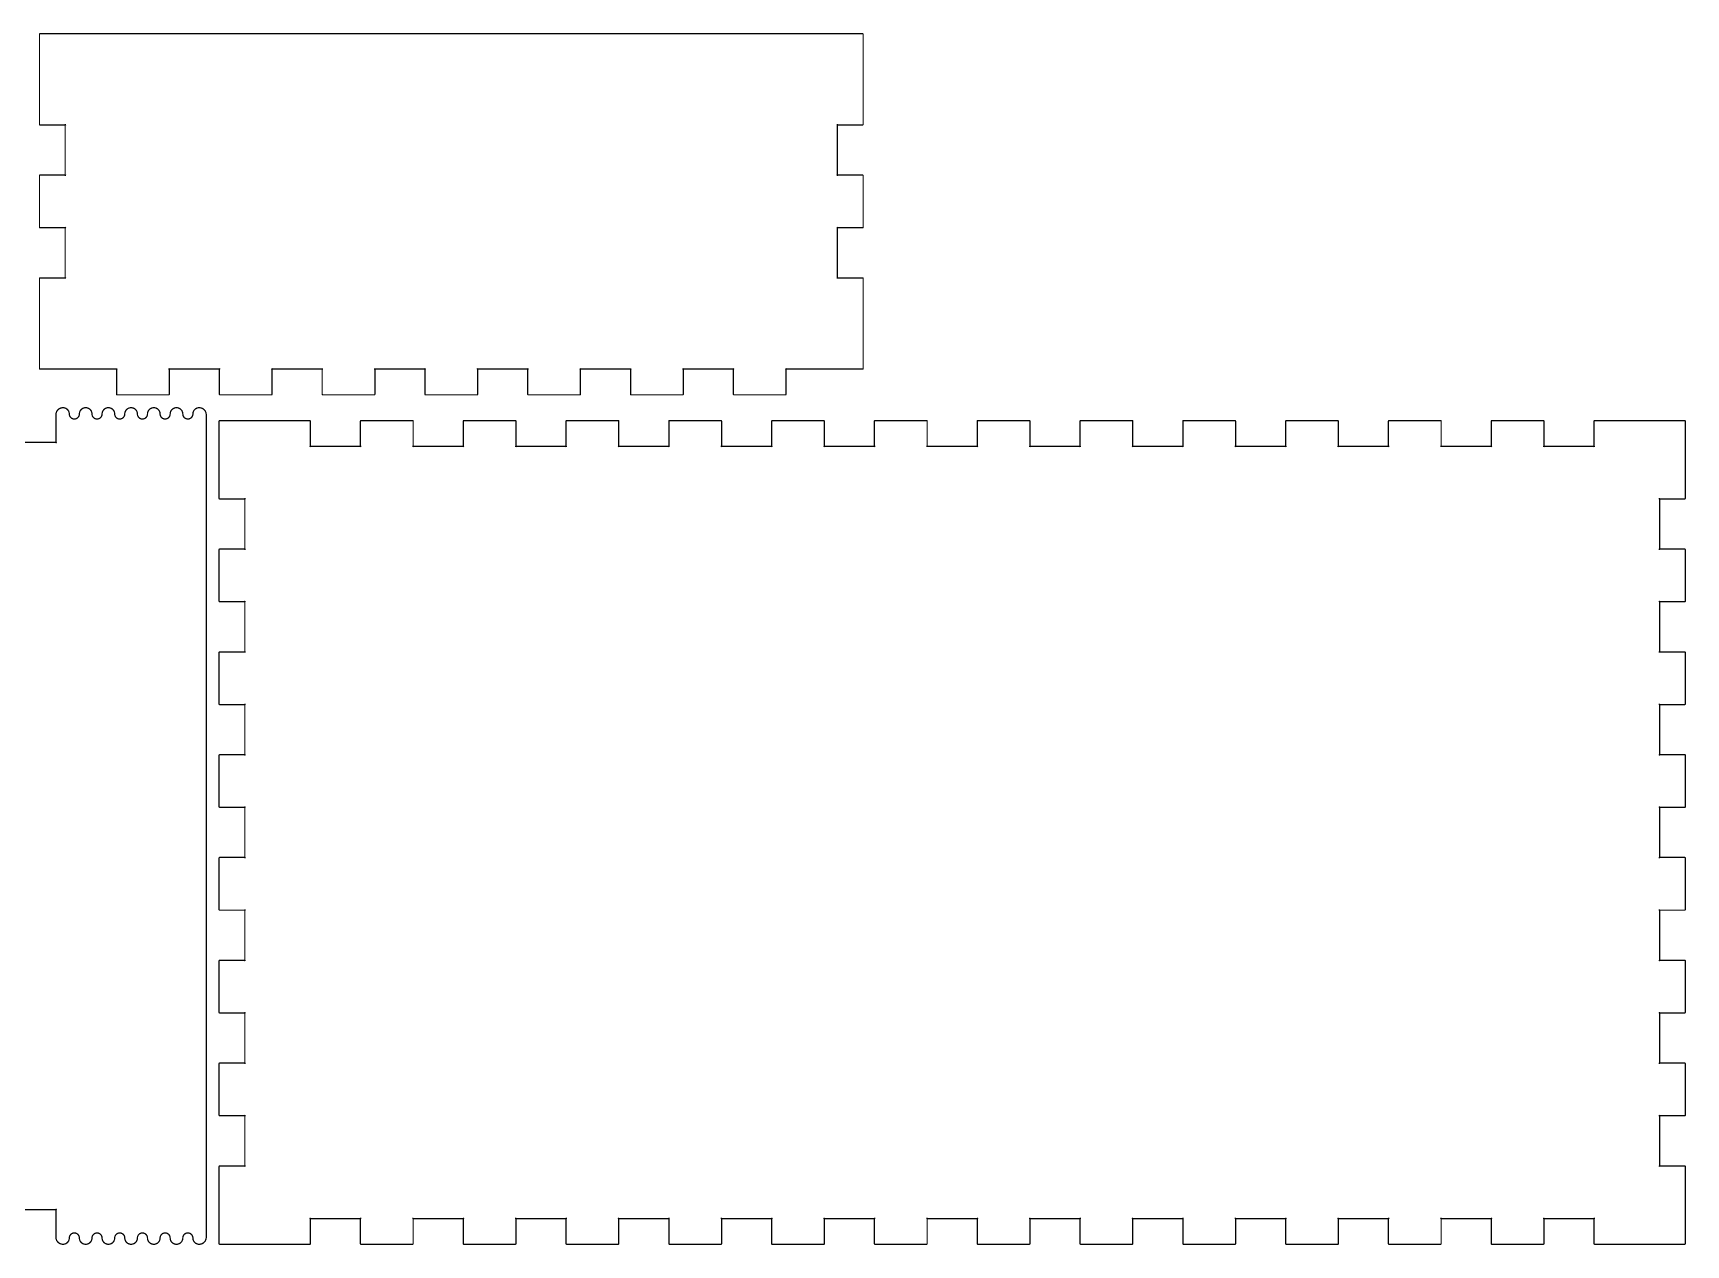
# Model space of a CAD drawing. Extents: x 10 to 727, y 10 to 346.
# Drawn here: x 469.4 to 726.7, y 9.9 to 198.5 of the extents above; entities that cross this region are included whole.
import ezdxf

# ---------------------------------------------------------------- set-up
doc = ezdxf.new("R2010")
doc.units = 0
doc.layers.get('0').update_dxf_attribs({"linetype": 'CONTINUOUS'})

msp = doc.modelspace()

# ---------------------------------------------------------------- linework, layer by layer
at = {"color": 0, "const_width": 0.2}
for points in [[(474.5, 146.2), (482.399, 146.2), (482.409, 146.2), (482.441, 146.215), (482.438, 146.239), (482.413, 146.243), (482.399, 146.211), (482.399, 146.2), (482.399, 142.3), (482.399, 142.284), (482.431, 142.23), (482.484, 142.2), (482.501, 142.2), (490.499, 142.2), (490.516, 142.2), (490.569, 142.23), (490.601, 142.284), (490.601, 142.3), (490.601, 146.2), (490.601, 146.211), (490.583, 146.243), (490.562, 146.239), (490.555, 146.215), (490.587, 146.2), (490.601, 146.2), (498.401, 146.2), (498.408, 146.2), (498.44, 146.215), (498.436, 146.239), (498.411, 146.243), (498.401, 146.211), (498.401, 146.2), (498.401, 142.3), (498.401, 142.284), (498.429, 142.23), (498.482, 142.2), (498.5, 142.2), (506.501, 142.2), (506.518, 142.2), (506.571, 142.23), (506.599, 142.284), (506.599, 142.3), (506.599, 146.2), (506.599, 146.211), (506.585, 146.243), (506.564, 146.239), (506.557, 146.215), (506.589, 146.2), (506.599, 146.2), (514.399, 146.2), (514.41, 146.2), (514.442, 146.215), (514.438, 146.239), (514.414, 146.243), (514.399, 146.211), (514.399, 146.2), (514.399, 142.3), (514.399, 142.284), (514.428, 142.23), (514.484, 142.2), (514.502, 142.2), (522.499, 142.2), (522.517, 142.2), (522.57, 142.23), (522.601, 142.284), (522.601, 142.3), (522.601, 146.2), (522.601, 146.211), (522.584, 146.243), (522.563, 146.239), (522.559, 146.215), (522.591, 146.2), (522.601, 146.2), (530.401, 146.2), (530.408, 146.2), (530.44, 146.215), (530.437, 146.239), (530.416, 146.243), (530.401, 146.211), (530.401, 146.2), (530.401, 142.3), (530.401, 142.284), (530.43, 142.23), (530.483, 142.2), (530.5, 142.2), (538.501, 142.2), (538.515, 142.2), (538.572, 142.23), (538.6, 142.284), (538.6, 142.3), (538.6, 146.2), (538.6, 146.211), (538.586, 146.243), (538.561, 146.239), (538.558, 146.215), (538.589, 146.2), (538.6, 146.2), (546.4, 146.2), (546.41, 146.2), (546.442, 146.215), (546.439, 146.239), (546.414, 146.243), (546.4, 146.211), (546.4, 146.2), (546.4, 142.3), (546.4, 142.284), (546.428, 142.23), (546.481, 142.2), (546.499, 142.2), (554.5, 142.2), (554.517, 142.2), (554.57, 142.23), (554.598, 142.284), (554.598, 142.3), (554.598, 146.2), (554.598, 146.211), (554.584, 146.243), (554.563, 146.239), (554.556, 146.215), (554.588, 146.2), (554.598, 146.2), (562.398, 146.2), (562.409, 146.2), (562.441, 146.215), (562.437, 146.239), (562.412, 146.243), (562.398, 146.211), (562.398, 146.2), (562.398, 142.3), (562.398, 142.284), (562.43, 142.23), (562.483, 142.2), (562.501, 142.2), (570.498, 142.2), (570.516, 142.2), (570.569, 142.23), (570.6, 142.284), (570.6, 142.3), (570.6, 146.2), (570.6, 146.211), (570.586, 146.243), (570.562, 146.239), (570.558, 146.215), (570.59, 146.2), (570.6, 146.2), (578.4, 146.2), (578.411, 146.2), (578.443, 146.215), (578.436, 146.239), (578.414, 146.243), (578.4, 146.211), (578.4, 146.2), (578.4, 142.3), (578.4, 142.284), (578.429, 142.23), (578.481, 142.2), (578.499, 142.2), (586.5, 142.2), (586.518, 142.2), (586.571, 142.23), (586.599, 142.284), (586.599, 142.3), (586.599, 146.2), (586.599, 146.211), (586.585, 146.243), (586.564, 146.239), (586.557, 146.215), (586.588, 146.2), (586.599, 146.2), (594.501, 146.2), (598.502, 146.2), (598.516, 146.2), (598.569, 146.231), (598.6, 146.284), (598.6, 146.301), (598.6, 160.3), (598.6, 160.318), (598.569, 160.371), (598.516, 160.4), (598.502, 160.4), (594.6, 160.4), (594.589, 160.4), (594.558, 160.386), (594.561, 160.362), (594.586, 160.358), (594.6, 160.39), (594.6, 160.4), (594.6, 168.199), (594.6, 168.21), (594.586, 168.242), (594.561, 168.238), (594.558, 168.214), (594.589, 168.199), (594.6, 168.199), (598.502, 168.199), (598.516, 168.199), (598.569, 168.229), (598.6, 168.283), (598.6, 168.3), (598.6, 176.299), (598.6, 176.317), (598.569, 176.371), (598.516, 176.4), (598.502, 176.4), (594.6, 176.4), (594.589, 176.4), (594.558, 176.386), (594.561, 176.363), (594.586, 176.359), (594.6, 176.39), (594.6, 176.4), (594.6, 184.2), (594.6, 184.211), (594.586, 184.242), (594.561, 184.238), (594.558, 184.215), (594.589, 184.2), (594.6, 184.2), (598.502, 184.2), (598.516, 184.2), (598.569, 184.23), (598.6, 184.284), (598.6, 184.3), (598.6, 198.3), (598.6, 198.318), (598.569, 198.372), (598.516, 198.4), (598.502, 198.4), (594.501, 198.4), (474.5, 198.4), (470.5, 198.4), (470.482, 198.4), (470.429, 198.372), (470.401, 198.318), (470.401, 198.3), (470.401, 184.3), (470.401, 184.284), (470.429, 184.23), (470.482, 184.2), (470.5, 184.2), (474.401, 184.2), (474.412, 184.2), (474.444, 184.215), (474.437, 184.238), (474.416, 184.242), (474.401, 184.211), (474.401, 184.2), (474.401, 176.4), (474.401, 176.39), (474.416, 176.359), (474.437, 176.363), (474.444, 176.386), (474.412, 176.4), (474.401, 176.4), (470.5, 176.4), (470.482, 176.4), (470.429, 176.371), (470.401, 176.317), (470.401, 176.299), (470.401, 168.3), (470.401, 168.283), (470.429, 168.229), (470.482, 168.199), (470.5, 168.199), (474.401, 168.199), (474.412, 168.199), (474.444, 168.214), (474.437, 168.238), (474.416, 168.242), (474.401, 168.21), (474.401, 168.199), (474.401, 160.4), (474.401, 160.39), (474.416, 160.358), (474.437, 160.362), (474.444, 160.386), (474.412, 160.4), (474.401, 160.4), (470.5, 160.4), (470.482, 160.4), (470.429, 160.371), (470.401, 160.318), (470.401, 160.3), (470.401, 146.301), (470.401, 146.284), (470.429, 146.231), (470.482, 146.2), (470.5, 146.2), (474.5, 146.2)], [(502.458, 10.0004), (512.459, 10.0004), (512.477, 10.0004), (512.53, 10.0294), (512.561, 10.0831), (512.561, 10.0996), (512.561, 13.9995), (512.561, 14.0105), (512.544, 14.0422), (512.523, 14.0381), (512.516, 14.0147), (512.547, 13.9995), (512.561, 13.9995), (520.361, 13.9995), (520.368, 13.9995), (520.4, 14.0147), (520.397, 14.0381), (520.372, 14.0422), (520.361, 14.0105), (520.361, 13.9995), (520.361, 10.0996), (520.361, 10.0831), (520.39, 10.0294), (520.442, 10.0004), (520.46, 10.0004), (528.461, 10.0004), (528.475, 10.0004), (528.532, 10.0294), (528.56, 10.0831), (528.56, 10.0996), (528.56, 13.9995), (528.56, 14.0105), (528.542, 14.0422), (528.521, 14.0381), (528.518, 14.0147), (528.549, 13.9995), (528.56, 13.9995), (536.36, 13.9995), (536.367, 13.9995), (536.399, 14.0147), (536.395, 14.0381), (536.374, 14.0422), (536.36, 14.0105), (536.36, 13.9995), (536.36, 10.0996), (536.36, 10.0831), (536.388, 10.0294), (536.441, 10.0004), (536.459, 10.0004), (544.46, 10.0004), (544.474, 10.0004), (544.53, 10.0294), (544.558, 10.0831), (544.558, 10.0996), (544.558, 13.9995), (544.558, 14.0105), (544.544, 14.0422), (544.52, 14.0381), (544.516, 14.0147), (544.548, 13.9995), (544.558, 13.9995), (552.358, 13.9995), (552.369, 13.9995), (552.401, 14.0147), (552.397, 14.0381), (552.372, 14.0422), (552.358, 14.0105), (552.358, 13.9995), (552.358, 10.0996), (552.358, 10.0831), (552.386, 10.0294), (552.443, 10.0004), (552.461, 10.0004), (560.458, 10.0004), (560.476, 10.0004), (560.529, 10.0294), (560.56, 10.0831), (560.56, 10.0996), (560.56, 13.9995), (560.56, 14.0105), (560.546, 14.0422), (560.522, 14.0381), (560.518, 14.0147), (560.55, 13.9995), (560.56, 13.9995), (568.36, 13.9995), (568.371, 13.9995), (568.399, 14.0147), (568.396, 14.0381), (568.374, 14.0422), (568.36, 14.0105), (568.36, 13.9995), (568.36, 10.0996), (568.36, 10.0831), (568.389, 10.0294), (568.441, 10.0004), (568.459, 10.0004), (576.46, 10.0004), (576.478, 10.0004), (576.531, 10.0294), (576.559, 10.0831), (576.559, 10.0996), (576.559, 13.9995), (576.559, 14.0105), (576.545, 14.0422), (576.52, 14.0381), (576.516, 14.0147), (576.548, 13.9995), (576.559, 13.9995), (584.359, 13.9995), (584.369, 13.9995), (584.401, 14.0147), (584.394, 14.0381), (584.373, 14.0422), (584.359, 14.0105), (584.359, 13.9995), (584.359, 10.0996), (584.359, 10.0831), (584.387, 10.0294), (584.44, 10.0004), (584.458, 10.0004), (592.459, 10.0004), (592.476, 10.0004), (592.529, 10.0294), (592.561, 10.0831), (592.561, 10.0996), (592.561, 13.9995), (592.561, 14.0105), (592.543, 14.0422), (592.522, 14.0381), (592.515, 14.0147), (592.547, 13.9995), (592.561, 13.9995), (600.357, 13.9995), (600.368, 13.9995), (600.4, 14.0147), (600.396, 14.0381), (600.371, 14.0422), (600.357, 14.0105), (600.357, 13.9995), (600.357, 10.0996), (600.357, 10.0831), (600.389, 10.0294), (600.442, 10.0004), (600.46, 10.0004), (608.461, 10.0004), (608.475, 10.0004), (608.528, 10.0294), (608.559, 10.0831), (608.559, 10.0996), (608.559, 13.9995), (608.559, 14.0105), (608.545, 14.0422), (608.52, 14.0381), (608.517, 14.0147), (608.549, 13.9995), (608.559, 13.9995), (616.359, 13.9995), (616.37, 13.9995), (616.402, 14.0147), (616.398, 14.0381), (616.373, 14.0422), (616.359, 14.0105), (616.359, 13.9995), (616.359, 10.0996), (616.359, 10.0831), (616.387, 10.0294), (616.44, 10.0004), (616.462, 10.0004), (624.459, 10.0004), (624.477, 10.0004), (624.53, 10.0294), (624.558, 10.0831), (624.558, 10.0996), (624.558, 13.9995), (624.558, 14.0105), (624.544, 14.0422), (624.523, 14.0381), (624.515, 14.0147), (624.547, 13.9995), (624.558, 13.9995), (632.361, 13.9995), (632.368, 13.9995), (632.4, 14.0147), (632.397, 14.0381), (632.372, 14.0422), (632.361, 14.0105), (632.361, 13.9995), (632.361, 10.0996), (632.361, 10.0831), (632.389, 10.0294), (632.442, 10.0004), (632.46, 10.0004), (640.461, 10.0004), (640.475, 10.0004), (640.532, 10.0294), (640.56, 10.0831), (640.56, 10.0996), (640.56, 13.9995), (640.56, 14.0105), (640.542, 14.0422), (640.521, 14.0381), (640.517, 14.0147), (640.549, 13.9995), (640.56, 13.9995), (648.36, 13.9995), (648.367, 13.9995), (648.398, 14.0147), (648.395, 14.0381), (648.374, 14.0422), (648.36, 14.0105), (648.36, 13.9995), (648.36, 10.0996), (648.36, 10.0831), (648.388, 10.0294), (648.441, 10.0004), (648.458, 10.0004), (656.459, 10.0004), (656.477, 10.0004), (656.53, 10.0294), (656.558, 10.0831), (656.558, 10.0996), (656.558, 13.9995), (656.558, 14.0105), (656.544, 14.0422), (656.519, 14.0381), (656.516, 14.0147), (656.548, 13.9995), (656.558, 13.9995), (664.358, 13.9995), (664.369, 13.9995), (664.4, 14.0147), (664.397, 14.0381), (664.372, 14.0422), (664.358, 14.0105), (664.358, 13.9995), (664.358, 10.0996), (664.358, 10.0831), (664.386, 10.0294), (664.443, 10.0004), (664.46, 10.0004), (672.458, 10.0004), (672.476, 10.0004), (672.529, 10.0294), (672.56, 10.0831), (672.56, 10.0996), (672.56, 13.9995), (672.56, 14.0105), (672.546, 14.0422), (672.521, 14.0381), (672.518, 14.0147), (672.55, 13.9995), (672.56, 13.9995), (680.36, 13.9995), (680.371, 13.9995), (680.402, 14.0147), (680.395, 14.0381), (680.374, 14.0422), (680.36, 14.0105), (680.36, 13.9995), (680.36, 10.0996), (680.36, 10.0831), (680.388, 10.0294), (680.441, 10.0004), (680.459, 10.0004), (688.46, 10.0004), (688.478, 10.0004), (688.53, 10.0294), (688.559, 10.0831), (688.559, 10.0996), (688.559, 13.9995), (688.559, 14.0105), (688.545, 14.0422), (688.52, 14.0381), (688.516, 14.0147), (688.548, 13.9995), (688.559, 13.9995), (696.359, 13.9995), (696.369, 13.9995), (696.401, 14.0147), (696.397, 14.0381), (696.373, 14.0422), (696.359, 14.0105), (696.359, 13.9995), (696.359, 10.0996), (696.359, 10.0831), (696.39, 10.0294), (696.44, 10.0004), (696.457, 10.0004), (704.458, 10.0004), (704.476, 10.0004), (704.529, 10.0294), (704.561, 10.0831), (704.561, 10.0996), (704.561, 13.9995), (704.561, 14.0105), (704.543, 14.0422), (704.522, 14.0381), (704.515, 14.0147), (704.547, 13.9995), (704.561, 13.9995), (712.361, 13.9995), (712.368, 13.9995), (712.399, 14.0147), (712.396, 14.0381), (712.371, 14.0422), (712.361, 14.0105), (712.361, 13.9995), (712.361, 10.0996), (712.361, 10.0831), (712.389, 10.0294), (712.442, 10.0004), (712.459, 10.0004), (722.461, 10.0004), (726.458, 10.0004), (726.475, 10.0004), (726.528, 10.0294), (726.56, 10.0831), (726.56, 10.0996), (726.56, 14.1001), (726.56, 22.0996), (726.56, 22.1175), (726.528, 22.1713), (726.475, 22.2002), (726.458, 22.2002), (722.559, 22.2002), (722.549, 22.2002), (722.517, 22.1864), (722.521, 22.163), (722.545, 22.1589), (722.559, 22.1905), (722.559, 22.2002), (722.559, 29.9999), (722.559, 30.0109), (722.545, 30.0426), (722.521, 30.0385), (722.517, 30.015), (722.549, 29.9999), (722.559, 29.9999), (726.458, 29.9999), (726.475, 29.9999), (726.528, 30.0302), (726.56, 30.0839), (726.56, 30.1005), (726.56, 38.1), (726.56, 38.118), (726.528, 38.1702), (726.475, 38.1991), (726.458, 38.1991), (722.559, 38.1991), (722.549, 38.1991), (722.517, 38.1854), (722.521, 38.1621), (722.545, 38.1579), (722.559, 38.1896), (722.559, 38.1991), (722.559, 46.0005), (722.559, 46.0114), (722.545, 46.0431), (722.521, 46.0375), (722.517, 46.0156), (722.549, 46.0005), (722.559, 46.0005), (726.458, 46.0005), (726.475, 46.0005), (726.528, 46.0294), (726.56, 46.083), (726.56, 46.0996), (726.56, 54.1002), (726.56, 54.1182), (726.528, 54.1708), (726.475, 54.1997), (726.458, 54.1997), (722.559, 54.1997), (722.549, 54.1997), (722.517, 54.186), (722.521, 54.1623), (722.545, 54.1584), (722.559, 54.1898), (722.559, 54.1997), (722.559, 61.9993), (722.559, 62.0102), (722.545, 62.042), (722.521, 62.0377), (722.517, 62.0145), (722.549, 61.9993), (722.559, 61.9993), (726.458, 61.9993), (726.475, 61.9993), (726.528, 62.0296), (726.56, 62.0832), (726.56, 62.0998), (726.56, 70.0994), (726.56, 70.1174), (726.528, 70.171), (726.475, 70.2), (726.458, 70.2), (722.559, 70.2), (722.549, 70.2), (722.517, 70.1862), (722.521, 70.1629), (722.545, 70.1587), (722.559, 70.1904), (722.559, 70.2), (722.559, 77.9999), (722.559, 78.0108), (722.545, 78.0426), (722.521, 78.0383), (722.517, 78.015), (722.549, 77.9999), (722.559, 77.9999), (726.458, 77.9999), (726.475, 77.9999), (726.528, 78.0302), (726.56, 78.0838), (726.56, 78.1004), (726.56, 86.1), (726.56, 86.1176), (726.528, 86.1716), (726.475, 86.2005), (726.458, 86.2005), (722.559, 86.2005), (722.549, 86.2005), (722.517, 86.1868), (722.521, 86.1632), (722.545, 86.1589), (722.559, 86.1907), (722.559, 86.2005), (722.559, 94.0001), (722.559, 94.011), (722.545, 94.0428), (722.521, 94.0375), (722.517, 94.0153), (722.549, 94.0001), (722.559, 94.0001), (726.458, 94.0001), (726.475, 94.0001), (726.528, 94.029), (726.56, 94.0827), (726.56, 94.0992), (726.56, 102.1), (726.56, 102.118), (726.528, 102.17), (726.475, 102.199), (726.458, 102.199), (722.559, 102.199), (722.549, 102.199), (722.517, 102.186), (722.521, 102.162), (722.545, 102.158), (722.559, 102.19), (722.559, 102.199), (722.559, 110.001), (722.559, 110.012), (722.545, 110.043), (722.521, 110.038), (722.517, 110.016), (722.549, 110.001), (722.559, 110.001), (726.458, 110.001), (726.475, 110.001), (726.528, 110.03), (726.56, 110.083), (726.56, 110.1), (726.56, 118.1), (726.56, 118.118), (726.528, 118.171), (726.475, 118.2), (726.458, 118.2), (722.559, 118.2), (722.549, 118.2), (722.517, 118.186), (722.521, 118.163), (722.545, 118.159), (722.559, 118.19), (722.559, 118.2), (722.559, 126), (722.559, 126.01), (722.545, 126.042), (722.521, 126.038), (722.517, 126.015), (722.549, 126), (722.559, 126), (726.458, 126), (726.475, 126), (726.528, 126.03), (726.56, 126.083), (726.56, 126.1), (726.56, 134.1), (726.56, 138.1), (726.56, 138.118), (726.528, 138.17), (726.475, 138.199), (726.458, 138.199), (722.461, 138.199), (712.459, 138.199), (712.442, 138.199), (712.389, 138.17), (712.361, 138.118), (712.361, 138.1), (712.361, 134.2), (712.361, 134.191), (712.371, 134.159), (712.396, 134.163), (712.399, 134.186), (712.368, 134.2), (712.361, 134.2), (704.561, 134.2), (704.547, 134.2), (704.515, 134.186), (704.522, 134.163), (704.543, 134.159), (704.561, 134.191), (704.561, 134.2), (704.561, 138.1), (704.561, 138.118), (704.529, 138.17), (704.476, 138.199), (704.458, 138.199), (696.457, 138.199), (696.44, 138.199), (696.39, 138.17), (696.359, 138.118), (696.359, 138.1), (696.359, 134.2), (696.359, 134.191), (696.373, 134.159), (696.397, 134.163), (696.401, 134.186), (696.369, 134.2), (696.359, 134.2), (688.559, 134.2), (688.548, 134.2), (688.516, 134.186), (688.52, 134.163), (688.545, 134.159), (688.559, 134.191), (688.559, 134.2), (688.559, 138.1), (688.559, 138.118), (688.53, 138.17), (688.478, 138.199), (688.46, 138.199), (680.459, 138.199), (680.441, 138.199), (680.388, 138.17), (680.36, 138.118), (680.36, 138.1), (680.36, 134.2), (680.36, 134.191), (680.374, 134.159), (680.395, 134.163), (680.402, 134.186), (680.371, 134.2), (680.36, 134.2), (672.56, 134.2), (672.55, 134.2), (672.518, 134.186), (672.521, 134.163), (672.546, 134.159), (672.56, 134.191), (672.56, 134.2), (672.56, 138.1), (672.56, 138.118), (672.529, 138.17), (672.476, 138.199), (672.458, 138.199), (664.46, 138.199), (664.443, 138.199), (664.386, 138.17), (664.358, 138.118), (664.358, 138.1), (664.358, 134.2), (664.358, 134.191), (664.372, 134.159), (664.397, 134.163), (664.4, 134.186), (664.369, 134.2), (664.358, 134.2), (656.558, 134.2), (656.548, 134.2), (656.516, 134.186), (656.519, 134.163), (656.544, 134.159), (656.558, 134.191), (656.558, 134.2), (656.558, 138.1), (656.558, 138.118), (656.53, 138.17), (656.477, 138.199), (656.459, 138.199), (648.458, 138.199), (648.441, 138.199), (648.388, 138.17), (648.36, 138.118), (648.36, 138.1), (648.36, 134.2), (648.36, 134.191), (648.374, 134.159), (648.395, 134.163), (648.398, 134.186), (648.367, 134.2), (648.36, 134.2), (640.56, 134.2), (640.549, 134.2), (640.517, 134.186), (640.521, 134.163), (640.542, 134.159), (640.56, 134.191), (640.56, 134.2), (640.56, 138.1), (640.56, 138.118), (640.532, 138.17), (640.475, 138.199), (640.461, 138.199), (632.46, 138.199), (632.442, 138.199), (632.389, 138.17), (632.361, 138.118), (632.361, 138.1), (632.361, 134.2), (632.361, 134.191), (632.372, 134.159), (632.397, 134.163), (632.4, 134.186), (632.368, 134.2), (632.361, 134.2), (624.558, 134.2), (624.547, 134.2), (624.515, 134.186), (624.523, 134.163), (624.544, 134.159), (624.558, 134.191), (624.558, 134.2), (624.558, 138.1), (624.558, 138.118), (624.53, 138.17), (624.477, 138.199), (624.459, 138.199), (616.462, 138.199), (616.44, 138.199), (616.387, 138.17), (616.359, 138.118), (616.359, 138.1), (616.359, 134.2), (616.359, 134.191), (616.373, 134.159), (616.398, 134.163), (616.402, 134.186), (616.37, 134.2), (616.359, 134.2), (608.559, 134.2), (608.549, 134.2), (608.517, 134.186), (608.52, 134.163), (608.545, 134.159), (608.559, 134.191), (608.559, 134.2), (608.559, 138.1), (608.559, 138.118), (608.528, 138.17), (608.475, 138.199), (608.461, 138.199), (600.46, 138.199), (600.442, 138.199), (600.389, 138.17), (600.357, 138.118), (600.357, 138.1), (600.357, 134.2), (600.357, 134.191), (600.371, 134.159), (600.396, 134.163), (600.4, 134.186), (600.368, 134.2), (600.357, 134.2), (592.561, 134.2), (592.547, 134.2), (592.515, 134.186), (592.522, 134.163), (592.543, 134.159), (592.561, 134.191), (592.561, 134.2), (592.561, 138.1), (592.561, 138.118), (592.529, 138.17), (592.476, 138.199), (592.459, 138.199), (584.458, 138.199), (584.44, 138.199), (584.387, 138.17), (584.359, 138.118), (584.359, 138.1), (584.359, 134.2), (584.359, 134.191), (584.373, 134.159), (584.394, 134.163), (584.401, 134.186), (584.369, 134.2), (584.359, 134.2), (576.559, 134.2), (576.548, 134.2), (576.516, 134.186), (576.52, 134.163), (576.545, 134.159), (576.559, 134.191), (576.559, 134.2), (576.559, 138.1), (576.559, 138.118), (576.531, 138.17), (576.478, 138.199), (576.46, 138.199), (568.459, 138.199), (568.441, 138.199), (568.389, 138.17), (568.36, 138.118), (568.36, 138.1), (568.36, 134.2), (568.36, 134.191), (568.374, 134.159), (568.396, 134.163), (568.399, 134.186), (568.371, 134.2), (568.36, 134.2), (560.56, 134.2), (560.55, 134.2), (560.518, 134.186), (560.522, 134.163), (560.546, 134.159), (560.56, 134.191), (560.56, 134.2), (560.56, 138.1), (560.56, 138.118), (560.529, 138.17), (560.476, 138.199), (560.458, 138.199), (552.461, 138.199), (552.443, 138.199), (552.386, 138.17), (552.358, 138.118), (552.358, 138.1), (552.358, 134.2), (552.358, 134.191), (552.372, 134.159), (552.397, 134.163), (552.401, 134.186), (552.369, 134.2), (552.358, 134.2), (544.558, 134.2), (544.548, 134.2), (544.516, 134.186), (544.52, 134.163), (544.544, 134.159), (544.558, 134.191), (544.558, 134.2), (544.558, 138.1), (544.558, 138.118), (544.53, 138.17), (544.474, 138.199), (544.46, 138.199), (536.459, 138.199), (536.441, 138.199), (536.388, 138.17), (536.36, 138.118), (536.36, 138.1), (536.36, 134.2), (536.36, 134.191), (536.374, 134.159), (536.395, 134.163), (536.399, 134.186), (536.367, 134.2), (536.36, 134.2), (528.56, 134.2), (528.549, 134.2), (528.518, 134.186), (528.521, 134.163), (528.542, 134.159), (528.56, 134.191), (528.56, 134.2), (528.56, 138.1), (528.56, 138.118), (528.532, 138.17), (528.475, 138.199), (528.461, 138.199), (520.46, 138.199), (520.442, 138.199), (520.39, 138.17), (520.361, 138.118), (520.361, 138.1), (520.361, 134.2), (520.361, 134.191), (520.372, 134.159), (520.397, 134.163), (520.4, 134.186), (520.368, 134.2), (520.361, 134.2), (512.561, 134.2), (512.547, 134.2), (512.516, 134.186), (512.523, 134.163), (512.544, 134.159), (512.561, 134.191), (512.561, 134.2), (512.561, 138.1), (512.561, 138.118), (512.53, 138.17), (512.477, 138.199), (512.459, 138.199), (502.458, 138.199), (498.457, 138.199), (498.44, 138.199), (498.387, 138.17), (498.359, 138.118), (498.359, 138.1), (498.359, 134.1), (498.359, 126.1), (498.359, 126.083), (498.387, 126.03), (498.44, 126), (498.457, 126), (502.359, 126), (502.37, 126), (502.401, 126.015), (502.398, 126.038), (502.373, 126.042), (502.359, 126.01), (502.359, 126), (502.359, 118.2), (502.359, 118.19), (502.373, 118.159), (502.398, 118.163), (502.401, 118.186), (502.37, 118.2), (502.359, 118.2), (498.457, 118.2), (498.44, 118.2), (498.387, 118.171), (498.359, 118.118), (498.359, 118.1), (498.359, 110.1), (498.359, 110.083), (498.387, 110.03), (498.44, 110.001), (498.457, 110.001), (502.359, 110.001), (502.37, 110.001), (502.401, 110.016), (502.398, 110.038), (502.373, 110.043), (502.359, 110.012), (502.359, 110.001), (502.359, 102.199), (502.359, 102.19), (502.373, 102.158), (502.398, 102.162), (502.401, 102.186), (502.37, 102.199), (502.359, 102.199), (498.457, 102.199), (498.44, 102.199), (498.387, 102.17), (498.359, 102.118), (498.359, 102.1), (498.359, 94.0992), (498.359, 94.0827), (498.387, 94.029), (498.44, 94.0001), (498.457, 94.0001), (502.359, 94.0001), (502.37, 94.0001), (502.401, 94.0153), (502.398, 94.0375), (502.373, 94.0428), (502.359, 94.011), (502.359, 94.0001), (502.359, 86.2005), (502.359, 86.1907), (502.373, 86.1589), (502.398, 86.1632), (502.401, 86.1868), (502.37, 86.2005), (502.359, 86.2005), (498.457, 86.2005), (498.44, 86.2005), (498.387, 86.1716), (498.359, 86.1176), (498.359, 86.1), (498.359, 78.1004), (498.359, 78.0838), (498.387, 78.0302), (498.44, 77.9999), (498.457, 77.9999), (502.359, 77.9999), (502.37, 77.9999), (502.401, 78.015), (502.398, 78.0383), (502.373, 78.0426), (502.359, 78.0108), (502.359, 77.9999), (502.359, 70.2), (502.359, 70.1904), (502.373, 70.1587), (502.398, 70.1629), (502.401, 70.1862), (502.37, 70.2), (502.359, 70.2), (498.457, 70.2), (498.44, 70.2), (498.387, 70.171), (498.359, 70.1174), (498.359, 70.0994), (498.359, 62.0998), (498.359, 62.0832), (498.387, 62.0296), (498.44, 61.9993), (498.457, 61.9993), (502.359, 61.9993), (502.37, 61.9993), (502.401, 62.0145), (502.398, 62.0377), (502.373, 62.042), (502.359, 62.0102), (502.359, 61.9993), (502.359, 54.1997), (502.359, 54.1898), (502.373, 54.1584), (502.398, 54.1623), (502.401, 54.186), (502.37, 54.1997), (502.359, 54.1997), (498.457, 54.1997), (498.44, 54.1997), (498.387, 54.1708), (498.359, 54.1182), (498.359, 54.1002), (498.359, 46.0996), (498.359, 46.083), (498.387, 46.0294), (498.44, 46.0005), (498.457, 46.0005), (502.359, 46.0005), (502.37, 46.0005), (502.401, 46.0156), (502.398, 46.0375), (502.373, 46.0431), (502.359, 46.0114), (502.359, 46.0005), (502.359, 38.1991), (502.359, 38.1896), (502.373, 38.1579), (502.398, 38.1621), (502.401, 38.1854), (502.37, 38.1991), (502.359, 38.1991), (498.457, 38.1991), (498.44, 38.1991), (498.387, 38.1702), (498.359, 38.118), (498.359, 38.1), (498.359, 30.1005), (498.359, 30.0839), (498.387, 30.0302), (498.44, 29.9999), (498.457, 29.9999), (502.359, 29.9999), (502.37, 29.9999), (502.401, 30.015), (502.398, 30.0385), (502.373, 30.0426), (502.359, 30.0109), (502.359, 29.9999), (502.359, 22.2002), (502.359, 22.1905), (502.373, 22.1589), (502.398, 22.163), (502.401, 22.1864), (502.37, 22.2002), (502.359, 22.2002), (498.457, 22.2002), (498.44, 22.2002), (498.387, 22.1713), (498.359, 22.1175), (498.359, 22.0996), (498.359, 14.1001), (498.359, 10.0996), (498.359, 10.0831), (498.387, 10.0294), (498.44, 10.0004), (498.457, 10.0004), (502.458, 10.0004)]]:
    msp.add_lwpolyline(points, close=True, dxfattribs=at)
msp.add_lwpolyline([(448.359, 15.3996), (472.959, 15.3996), (472.969, 15.3996), (473.001, 15.4147), (472.997, 15.4382), (472.973, 15.4423), (472.959, 15.4106), (472.959, 15.3996), (472.959, 11.1001), (472.959, 11.0298), (472.997, 10.8162), (473.082, 10.593), (473.107, 10.5503), (473.131, 10.5089), (473.28, 10.3229), (473.467, 10.1727), (473.509, 10.1479), (473.551, 10.1244), (473.773, 10.039), (473.989, 10.0004), (474.059, 10.0004), (474.123, 10.0004), (474.313, 10.0349), (474.514, 10.1107), (474.55, 10.1314), (474.588, 10.1534), (474.754, 10.2884), (474.888, 10.4538), (474.909, 10.491), (474.931, 10.5296), (475.008, 10.7294), (475.043, 10.9196), (475.043, 10.983), (475.043, 11.0339), (475.068, 11.1869), (475.128, 11.3454), (475.149, 11.3743), (475.163, 11.4046), (475.273, 11.5383), (475.403, 11.6458), (475.435, 11.6623), (475.463, 11.6803), (475.622, 11.7409), (475.774, 11.7671), (475.827, 11.7671), (475.876, 11.7671), (476.028, 11.7409), (476.186, 11.6803), (476.218, 11.6623), (476.246, 11.6458), (476.381, 11.5383), (476.486, 11.4046), (476.504, 11.3743), (476.522, 11.3454), (476.582, 11.1869), (476.61, 11.0339), (476.61, 10.983), (476.61, 10.9196), (476.642, 10.7294), (476.719, 10.5296), (476.74, 10.491), (476.762, 10.4538), (476.896, 10.2884), (477.061, 10.1534), (477.1, 10.1314), (477.139, 10.1107), (477.337, 10.0349), (477.527, 10.0004), (477.591, 10.0004), (477.654, 10.0004), (477.848, 10.0349), (478.046, 10.1107), (478.084, 10.1314), (478.12, 10.1534), (478.289, 10.2884), (478.423, 10.4538), (478.444, 10.491), (478.465, 10.5296), (478.543, 10.7294), (478.575, 10.9196), (478.575, 10.983), (478.575, 11.0339), (478.603, 11.1869), (478.663, 11.3454), (478.681, 11.3743), (478.698, 11.4046), (478.804, 11.5383), (478.938, 11.6458), (478.966, 11.6623), (478.998, 11.6803), (479.157, 11.7409), (479.309, 11.7671), (479.358, 11.7671), (479.407, 11.7671), (479.563, 11.7409), (479.721, 11.6803), (479.753, 11.6623), (479.781, 11.6458), (479.912, 11.5383), (480.021, 11.4046), (480.039, 11.3743), (480.056, 11.3454), (480.116, 11.1869), (480.145, 11.0339), (480.145, 10.983), (480.145, 10.9196), (480.176, 10.7294), (480.25, 10.5296), (480.275, 10.491), (480.293, 10.4538), (480.43, 10.2884), (480.596, 10.1534), (480.635, 10.1314), (480.674, 10.1107), (480.871, 10.0349), (481.062, 10.0004), (481.125, 10.0004), (481.189, 10.0004), (481.379, 10.0349), (481.58, 10.1107), (481.616, 10.1314), (481.655, 10.1534), (481.82, 10.2884), (481.954, 10.4538), (481.976, 10.491), (481.997, 10.5296), (482.074, 10.7294), (482.11, 10.9196), (482.11, 10.983), (482.11, 11.0339), (482.134, 11.1869), (482.198, 11.3454), (482.215, 11.3743), (482.23, 11.4046), (482.339, 11.5383), (482.469, 11.6458), (482.501, 11.6623), (482.529, 11.6803), (482.688, 11.7409), (482.84, 11.7671), (482.893, 11.7671), (482.942, 11.7671), (483.094, 11.7409), (483.256, 11.6803), (483.284, 11.6623), (483.313, 11.6458), (483.447, 11.5383), (483.552, 11.4046), (483.57, 11.3743), (483.588, 11.3454), (483.648, 11.1869), (483.676, 11.0339), (483.676, 10.983), (483.676, 10.9196), (483.708, 10.7294), (483.785, 10.5296), (483.807, 10.491), (483.828, 10.4538), (483.962, 10.2884), (484.131, 10.1534), (484.17, 10.1314), (484.205, 10.1107), (484.403, 10.0349), (484.593, 10.0004), (484.66, 10.0004), (484.724, 10.0004), (484.914, 10.0349), (485.115, 10.1107), (485.151, 10.1314), (485.189, 10.1534), (485.355, 10.2884), (485.489, 10.4538), (485.51, 10.491), (485.532, 10.5296), (485.609, 10.7294), (485.644, 10.9196), (485.644, 10.983), (485.644, 11.0339), (485.669, 11.1869), (485.729, 11.3454), (485.747, 11.3743), (485.764, 11.4046), (485.87, 11.5383), (486.004, 11.6458), (486.033, 11.6623), (486.064, 11.6803), (486.223, 11.7409), (486.375, 11.7671), (486.424, 11.7671), (486.473, 11.7671), (486.629, 11.7409), (486.787, 11.6803), (486.816, 11.6623), (486.847, 11.6458), (486.978, 11.5383), (487.087, 11.4046), (487.105, 11.3743), (487.123, 11.3454), (487.183, 11.1869), (487.211, 11.0339), (487.211, 10.983), (487.211, 10.9196), (487.243, 10.7294), (487.32, 10.5296), (487.341, 10.491), (487.363, 10.4538), (487.497, 10.2884), (487.662, 10.1534), (487.701, 10.1314), (487.74, 10.1107), (487.938, 10.0349), (488.128, 10.0004), (488.192, 10.0004), (488.255, 10.0004), (488.446, 10.0349), (488.647, 10.1107), (488.685, 10.1314), (488.721, 10.1534), (488.886, 10.2884), (489.021, 10.4538), (489.045, 10.491), (489.063, 10.5296), (489.141, 10.7294), (489.176, 10.9196), (489.176, 10.983), (489.176, 11.0339), (489.2, 11.1869), (489.264, 11.3454), (489.282, 11.3743), (489.296, 11.4046), (489.405, 11.5383), (489.536, 11.6458), (489.567, 11.6623), (489.596, 11.6803), (489.758, 11.7409), (489.906, 11.7671), (489.959, 11.7671), (490.008, 11.7671), (490.16, 11.7409), (490.322, 11.6803), (490.351, 11.6623), (490.379, 11.6458), (490.513, 11.5383), (490.619, 11.4046), (490.64, 11.3743), (490.654, 11.3454), (490.714, 11.1869), (490.742, 11.0339), (490.742, 10.983), (490.742, 10.9196), (490.777, 10.7294), (490.851, 10.5296), (490.873, 10.491), (490.894, 10.4538), (491.028, 10.2884), (491.197, 10.1534), (491.236, 10.1314), (491.271, 10.1107), (491.469, 10.0349), (491.659, 10.0004), (491.726, 10.0004), (491.79, 10.0004), (491.98, 10.0349), (492.181, 10.1107), (492.217, 10.1314), (492.256, 10.1534), (492.421, 10.2884), (492.555, 10.4538), (492.577, 10.491), (492.598, 10.5296), (492.675, 10.7294), (492.711, 10.9196), (492.711, 10.983), (492.711, 11.0339), (492.735, 11.1869), (492.795, 11.3454), (492.813, 11.3743), (492.831, 11.4046), (492.936, 11.5383), (493.07, 11.6458), (493.102, 11.6623), (493.13, 11.6803), (493.289, 11.7409), (493.441, 11.7671), (493.494, 11.7671), (493.543, 11.7671), (493.695, 11.7409), (493.854, 11.6803), (493.885, 11.6623), (493.914, 11.6458), (494.048, 11.5383), (494.153, 11.4046), (494.171, 11.3743), (494.189, 11.3454), (494.249, 11.1869), (494.277, 11.0339), (494.277, 10.983), (494.277, 10.9196), (494.309, 10.7294), (494.386, 10.5296), (494.407, 10.491), (494.429, 10.4538), (494.563, 10.2884), (494.729, 10.1534), (494.767, 10.1314), (494.806, 10.1107), (495.004, 10.0349), (495.194, 10.0004), (495.261, 10.0004), (495.332, 10.0004), (495.543, 10.039), (495.766, 10.1244), (495.812, 10.1479), (495.85, 10.1727), (496.037, 10.3229), (496.189, 10.5089), (496.214, 10.5503), (496.235, 10.593), (496.32, 10.8162), (496.358, 11.0298), (496.358, 11.1001), (496.358, 139.101), (496.358, 139.172), (496.32, 139.386), (496.235, 139.609), (496.214, 139.65), (496.189, 139.693), (496.037, 139.879), (495.85, 140.029), (495.812, 140.053), (495.766, 140.077), (495.543, 140.163), (495.332, 140.2), (495.261, 140.2), (495.194, 140.2), (495.004, 140.167), (494.806, 140.09), (494.767, 140.068), (494.729, 140.047), (494.563, 139.912), (494.429, 139.746), (494.407, 139.708), (494.386, 139.671), (494.309, 139.471), (494.277, 139.281), (494.277, 139.216), (494.277, 139.167), (494.249, 139.014), (494.189, 138.855), (494.171, 138.825), (494.153, 138.796), (494.048, 138.664), (493.914, 138.556), (493.885, 138.538), (493.854, 138.522), (493.695, 138.461), (493.543, 138.434), (493.494, 138.434), (493.441, 138.434), (493.289, 138.461), (493.13, 138.522), (493.102, 138.538), (493.07, 138.556), (492.936, 138.664), (492.831, 138.796), (492.813, 138.825), (492.795, 138.855), (492.735, 139.014), (492.711, 139.167), (492.711, 139.216), (492.711, 139.281), (492.675, 139.471), (492.598, 139.671), (492.577, 139.708), (492.555, 139.746), (492.421, 139.912), (492.256, 140.047), (492.217, 140.068), (492.181, 140.09), (491.98, 140.167), (491.79, 140.2), (491.726, 140.2), (491.659, 140.2), (491.469, 140.167), (491.271, 140.09), (491.236, 140.068), (491.197, 140.047), (491.028, 139.912), (490.894, 139.746), (490.873, 139.708), (490.851, 139.671), (490.777, 139.471), (490.742, 139.281), (490.742, 139.216), (490.742, 139.167), (490.714, 139.014), (490.654, 138.855), (490.64, 138.825), (490.619, 138.796), (490.513, 138.664), (490.379, 138.556), (490.351, 138.538), (490.322, 138.522), (490.16, 138.461), (490.008, 138.434), (489.959, 138.434), (489.906, 138.434), (489.758, 138.461), (489.596, 138.522), (489.567, 138.538), (489.536, 138.556), (489.405, 138.664), (489.296, 138.796), (489.282, 138.825), (489.264, 138.855), (489.2, 139.014), (489.176, 139.167), (489.176, 139.216), (489.176, 139.281), (489.141, 139.471), (489.063, 139.671), (489.045, 139.708), (489.021, 139.746), (488.886, 139.912), (488.721, 140.047), (488.685, 140.068), (488.647, 140.09), (488.446, 140.167), (488.255, 140.2), (488.192, 140.2), (488.128, 140.2), (487.938, 140.167), (487.74, 140.09), (487.701, 140.068), (487.662, 140.047), (487.497, 139.912), (487.363, 139.746), (487.341, 139.708), (487.32, 139.671), (487.243, 139.471), (487.211, 139.281), (487.211, 139.216), (487.211, 139.167), (487.183, 139.014), (487.123, 138.855), (487.105, 138.825), (487.087, 138.796), (486.978, 138.664), (486.847, 138.556), (486.816, 138.538), (486.787, 138.522), (486.629, 138.461), (486.473, 138.434), (486.424, 138.434), (486.375, 138.434), (486.223, 138.461), (486.064, 138.522), (486.033, 138.538), (486.004, 138.556), (485.87, 138.664), (485.764, 138.796), (485.747, 138.825), (485.729, 138.855), (485.669, 139.014), (485.644, 139.167), (485.644, 139.216), (485.644, 139.281), (485.609, 139.471), (485.532, 139.671), (485.51, 139.708), (485.489, 139.746), (485.355, 139.912), (485.189, 140.047), (485.151, 140.068), (485.115, 140.09), (484.914, 140.167), (484.724, 140.2), (484.66, 140.2), (484.593, 140.2), (484.403, 140.167), (484.205, 140.09), (484.17, 140.068), (484.131, 140.047), (483.962, 139.912), (483.828, 139.746), (483.807, 139.708), (483.785, 139.671), (483.708, 139.471), (483.676, 139.281), (483.676, 139.216), (483.676, 139.167), (483.648, 139.014), (483.588, 138.855), (483.57, 138.825), (483.552, 138.796), (483.447, 138.664), (483.313, 138.556), (483.284, 138.538), (483.256, 138.522), (483.094, 138.461), (482.942, 138.434), (482.893, 138.434), (482.84, 138.434), (482.688, 138.461), (482.529, 138.522), (482.501, 138.538), (482.469, 138.556), (482.339, 138.664), (482.23, 138.796), (482.215, 138.825), (482.198, 138.855), (482.134, 139.014), (482.11, 139.167), (482.11, 139.216), (482.11, 139.281), (482.074, 139.471), (481.997, 139.671), (481.976, 139.708), (481.954, 139.746), (481.82, 139.912), (481.655, 140.047), (481.616, 140.068), (481.58, 140.09), (481.379, 140.167), (481.189, 140.2), (481.125, 140.2), (481.062, 140.2), (480.871, 140.167), (480.674, 140.09), (480.635, 140.068), (480.596, 140.047), (480.43, 139.912), (480.293, 139.746), (480.275, 139.708), (480.25, 139.671), (480.176, 139.471), (480.145, 139.281), (480.145, 139.216), (480.145, 139.167), (480.116, 139.014), (480.056, 138.855), (480.039, 138.825), (480.021, 138.796), (479.912, 138.664), (479.781, 138.556), (479.753, 138.538), (479.721, 138.522), (479.563, 138.461), (479.407, 138.434), (479.358, 138.434), (479.309, 138.434), (479.157, 138.461), (478.998, 138.522), (478.966, 138.538), (478.938, 138.556), (478.804, 138.664), (478.698, 138.796), (478.681, 138.825), (478.663, 138.855), (478.603, 139.014), (478.575, 139.167), (478.575, 139.216), (478.575, 139.281), (478.543, 139.471), (478.465, 139.671), (478.444, 139.708), (478.423, 139.746), (478.289, 139.912), (478.12, 140.047), (478.084, 140.068), (478.046, 140.09), (477.848, 140.167), (477.654, 140.2), (477.591, 140.2), (477.527, 140.2), (477.337, 140.167), (477.139, 140.09), (477.1, 140.068), (477.061, 140.047), (476.896, 139.912), (476.762, 139.746), (476.74, 139.708), (476.719, 139.671), (476.642, 139.471), (476.61, 139.281), (476.61, 139.216), (476.61, 139.167), (476.582, 139.014), (476.522, 138.855), (476.504, 138.825), (476.486, 138.796), (476.381, 138.664), (476.246, 138.556), (476.218, 138.538), (476.186, 138.522), (476.028, 138.461), (475.876, 138.434), (475.827, 138.434), (475.774, 138.434), (475.622, 138.461), (475.463, 138.522), (475.435, 138.538), (475.403, 138.556), (475.273, 138.664), (475.163, 138.796), (475.149, 138.825), (475.128, 138.855), (475.068, 139.014), (475.043, 139.167), (475.043, 139.216), (475.043, 139.281), (475.008, 139.471), (474.931, 139.671), (474.909, 139.708), (474.888, 139.746), (474.754, 139.912), (474.588, 140.047), (474.55, 140.068), (474.514, 140.09), (474.313, 140.167), (474.123, 140.2), (474.059, 140.2), (473.989, 140.2), (473.773, 140.163), (473.551, 140.077), (473.509, 140.053), (473.467, 140.029), (473.28, 139.879), (473.131, 139.693), (473.107, 139.65), (473.082, 139.609), (472.997, 139.386), (472.959, 139.172), (472.959, 139.101), (472.959, 134.8), (472.959, 134.79), (472.973, 134.758), (472.997, 134.763), (473.001, 134.786), (472.969, 134.8), (472.959, 134.8), (448.359, 134.8)], dxfattribs=at)

doc.saveas('drawing.dxf')
